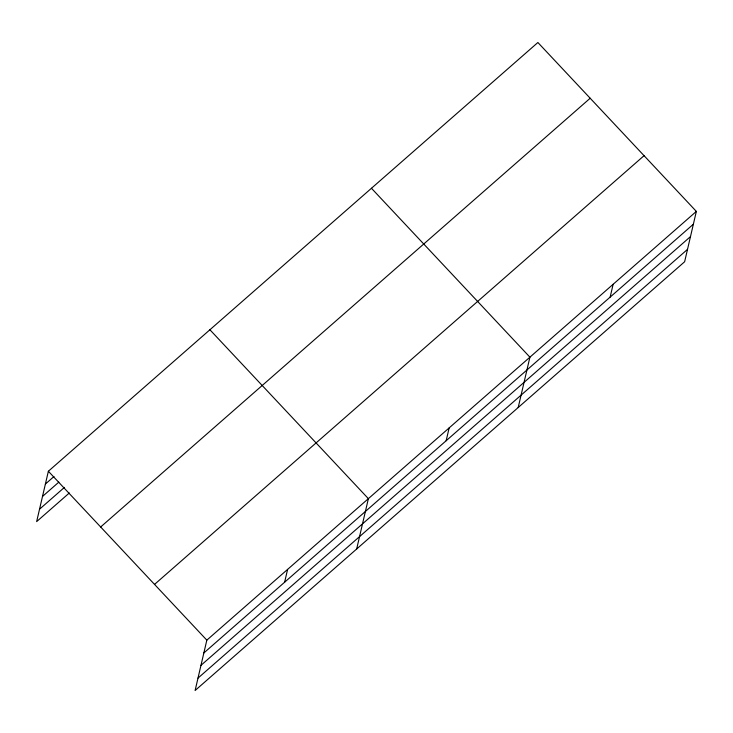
<?xml version="1.0" encoding="UTF-8"?>
<svg xmlns="http://www.w3.org/2000/svg" width="733" height="733" viewBox="0 0 733 733"><rect width="100%" height="100%" fill="white"/><g stroke="black" fill="none" stroke-linecap="round" stroke-linejoin="round"><path stroke-width="1.1" d="M696.35 211.406L206.834 640.147L195.115 690.495L684.631 261.754L696.35 211.406L537.885 42.505L48.369 471.246L36.65 521.594L69.305 492.997M284.624 582.213L287.602 569.404M356.659 549.017L368.378 498.66L209.904 329.758M446.159 440.735L449.146 427.916M518.194 407.53L529.913 357.173L371.448 188.271M610.149 297.103L613.136 284.294M45.382 484.055L53.976 476.532M42.505 496.443L58.832 482.14M39.536 509.206L64.449 487.381M100.659 526.981L590.175 98.24M154.544 584.403L644.06 155.671M203.856 652.956L693.372 224.216M200.97 665.344L690.486 236.603M198.002 678.107L687.517 249.367M48.369 471.246L206.834 640.147"/></g></svg>
